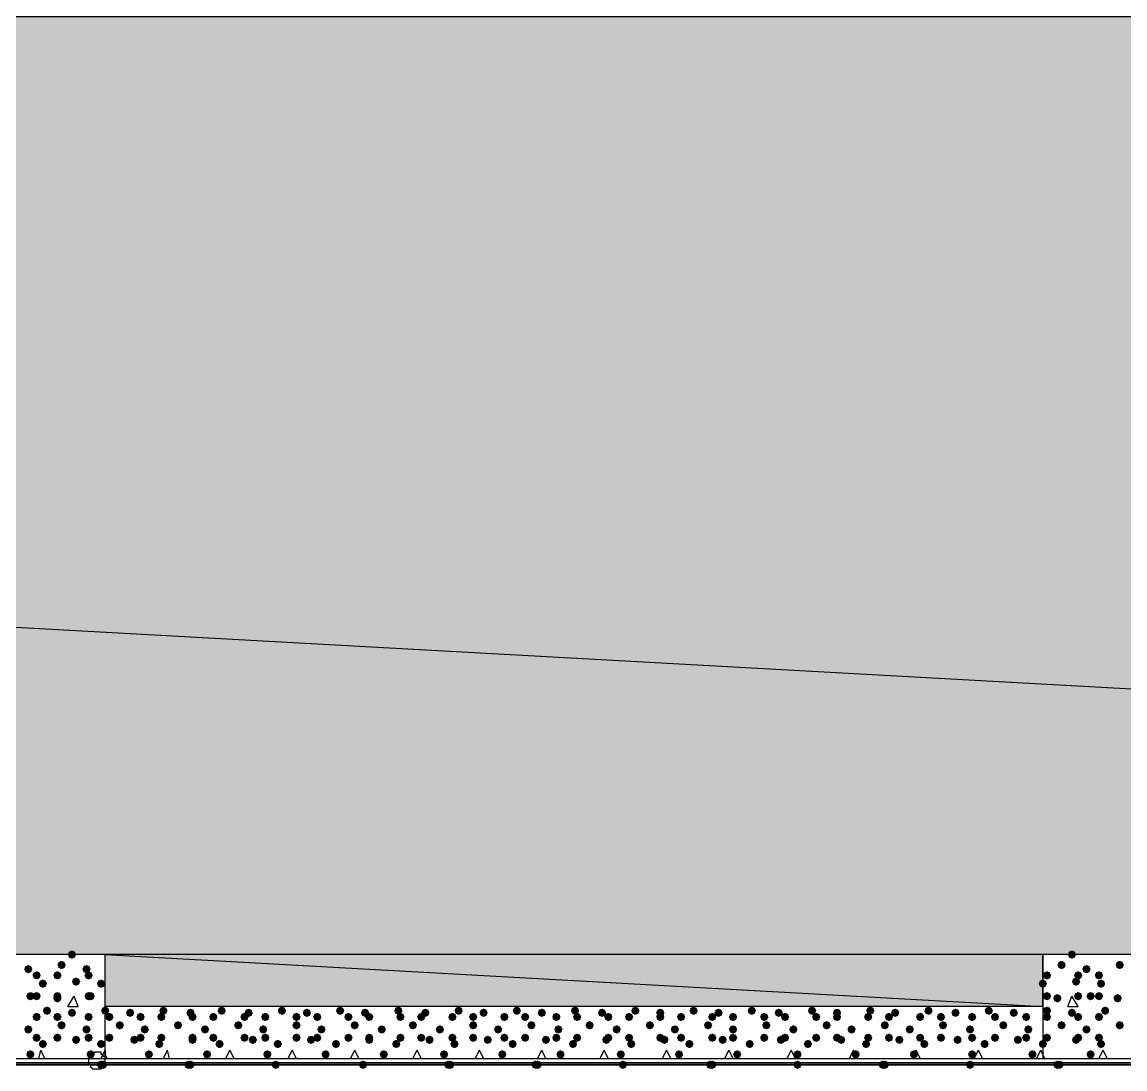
# Model space of a CAD drawing. Header units: millimetres. Extents: x 0 to 420, y 0 to 297.
# Drawn here: x 265.09 to 287.55, y 84.33 to 105.64 of the extents above; entities that cross this region are included whole.
import ezdxf

# ---------------------------------------------------------------- set-up
doc = ezdxf.new("R2010")
doc.units = ezdxf.units.MM
doc.layers.get('0').update_dxf_attribs({"linetype": 'CONTINUOUS'})

msp = doc.modelspace()

# ---------------------------------------------------------------- hatches: boundary and pattern name
at = {"true_color": 0x000008}
h = msp.add_hatch(color=0, dxfattribs=at)
h.paths.add_polyline_path([(385.826, 105.748667), (39.708667, 105.748667), (385.826, 86.656333)], flags=0)
h.paths.add_polyline_path([(39.708667, 105.748667), (385.826, 86.656333), (39.708667, 86.656333)], flags=0)
at = {"true_color": 0x000007}
for points in [[(266.192, 86.656333), (266.167129, 86.596537), (266.107333, 86.571667), (266.047537, 86.596537), (266.022667, 86.656333), (266.047537, 86.716129), (266.107333, 86.741), (266.167129, 86.716129)], [(286.554333, 86.656333), (286.529462, 86.596537), (286.469667, 86.571667), (286.409871, 86.596537), (286.385, 86.656333), (286.409871, 86.716129), (286.469667, 86.741), (286.529462, 86.716129)], [(265.980333, 86.444667), (265.955462, 86.384871), (265.895667, 86.36), (265.835871, 86.384871), (265.811, 86.444667), (265.835871, 86.504462), (265.895667, 86.529333), (265.955462, 86.504463)], [(286.342667, 86.444667), (286.317796, 86.384871), (286.258, 86.36), (286.198204, 86.384871), (286.173333, 86.444667), (286.198204, 86.504462), (286.258, 86.529333), (286.317796, 86.504463)], [(287.528, 86.444667), (287.503129, 86.384871), (287.443333, 86.36), (287.383537, 86.384871), (287.358667, 86.444667), (287.383537, 86.504462), (287.443333, 86.529333), (287.503129, 86.504463)], [(265.303, 86.36), (265.278129, 86.300204), (265.218333, 86.275333), (265.158537, 86.300204), (265.133667, 86.36), (265.158537, 86.419796), (265.218333, 86.444667), (265.278129, 86.419796)], [(265.472333, 86.233), (265.447462, 86.173204), (265.387667, 86.148333), (265.327871, 86.173204), (265.303, 86.233), (265.327871, 86.292796), (265.387667, 86.317667), (265.447462, 86.292796)], [(265.895667, 86.233), (265.870796, 86.173204), (265.811, 86.148333), (265.751204, 86.173204), (265.726333, 86.233), (265.751204, 86.292796), (265.811, 86.317667), (265.870796, 86.292796)], [(266.488333, 86.36), (266.463462, 86.300204), (266.403667, 86.275333), (266.343871, 86.300204), (266.319, 86.36), (266.343871, 86.419796), (266.403667, 86.444667), (266.463462, 86.419796)], [(266.530667, 86.233), (266.505796, 86.173204), (266.446, 86.148333), (266.386204, 86.173204), (266.361333, 86.233), (266.386204, 86.292796), (266.446, 86.317667), (266.505796, 86.292796)], [(286.046333, 86.233), (286.021462, 86.173204), (285.961667, 86.148333), (285.901871, 86.173204), (285.877, 86.233), (285.901871, 86.292796), (285.961667, 86.317667), (286.021462, 86.292796)], [(286.681333, 86.233), (286.656462, 86.173204), (286.596667, 86.148333), (286.536871, 86.173204), (286.512, 86.233), (286.536871, 86.292796), (286.596667, 86.317667), (286.656462, 86.292796)], [(286.850667, 86.36), (286.825796, 86.300204), (286.766, 86.275333), (286.706204, 86.300204), (286.681333, 86.36), (286.706204, 86.419796), (286.766, 86.444667), (286.825796, 86.419796)], [(287.104667, 86.233), (287.079796, 86.173204), (287.02, 86.148333), (286.960204, 86.173204), (286.935333, 86.233), (286.960204, 86.292796), (287.02, 86.317667), (287.079796, 86.292796)], [(265.599333, 86.063667), (265.574462, 86.003871), (265.514667, 85.979), (265.454871, 86.003871), (265.43, 86.063667), (265.454871, 86.123462), (265.514667, 86.148333), (265.574462, 86.123463)], [(266.276667, 86.106), (266.251796, 86.046204), (266.192, 86.021333), (266.132204, 86.046204), (266.107333, 86.106), (266.132204, 86.165796), (266.192, 86.190667), (266.251796, 86.165796)], [(266.784667, 86.063667), (266.759796, 86.003871), (266.7, 85.979), (266.640204, 86.003871), (266.615333, 86.063667), (266.640204, 86.123462), (266.7, 86.148333), (266.759796, 86.123463)], [(285.961667, 86.063667), (285.936796, 86.003871), (285.877, 85.979), (285.817204, 86.003871), (285.792333, 86.063667), (285.817204, 86.123462), (285.877, 86.148333), (285.936796, 86.123463)], [(286.639, 86.106), (286.614129, 86.046204), (286.554333, 86.021333), (286.494537, 86.046204), (286.469667, 86.106), (286.494537, 86.165796), (286.554333, 86.190667), (286.614129, 86.165796)], [(287.147, 86.063667), (287.122129, 86.003871), (287.062333, 85.979), (287.002538, 86.003871), (286.977667, 86.063667), (287.002537, 86.123462), (287.062333, 86.148333), (287.122129, 86.123463)], [(265.345333, 85.809667), (265.320462, 85.749871), (265.260667, 85.725), (265.200871, 85.749871), (265.176, 85.809667), (265.200871, 85.869462), (265.260667, 85.894333), (265.320462, 85.869463)], [(265.472333, 85.809667), (265.447462, 85.749871), (265.387667, 85.725), (265.327871, 85.749871), (265.303, 85.809667), (265.327871, 85.869462), (265.387667, 85.894333), (265.447462, 85.869463)], [(265.895667, 85.809667), (265.870796, 85.749871), (265.811, 85.725), (265.751204, 85.749871), (265.726333, 85.809667), (265.751204, 85.869462), (265.811, 85.894333), (265.870796, 85.869463)], [(265.895667, 85.767333), (265.870796, 85.707538), (265.811, 85.682667), (265.751204, 85.707538), (265.726333, 85.767333), (265.751204, 85.827129), (265.811, 85.852), (265.870796, 85.827129)], [(266.530667, 85.809667), (266.505796, 85.749871), (266.446, 85.725), (266.386204, 85.749871), (266.361333, 85.809667), (266.386204, 85.869462), (266.446, 85.894333), (266.505796, 85.869463)], [(266.573, 85.809667), (266.548129, 85.749871), (266.488333, 85.725), (266.428538, 85.749871), (266.403667, 85.809667), (266.428537, 85.869462), (266.488333, 85.894333), (266.548129, 85.869463)], [(286.046333, 85.809667), (286.021462, 85.749871), (285.961667, 85.725), (285.901871, 85.749871), (285.877, 85.809667), (285.901871, 85.869462), (285.961667, 85.894333), (286.021462, 85.869463)], [(286.258, 85.767333), (286.233129, 85.707538), (286.173333, 85.682667), (286.113538, 85.707538), (286.088667, 85.767333), (286.113537, 85.827129), (286.173333, 85.852), (286.233129, 85.827129)], [(286.681333, 85.809667), (286.656462, 85.749871), (286.596667, 85.725), (286.536871, 85.749871), (286.512, 85.809667), (286.536871, 85.869462), (286.596667, 85.894333), (286.656462, 85.869463)], [(286.935333, 85.809667), (286.910462, 85.749871), (286.850667, 85.725), (286.790871, 85.749871), (286.766, 85.809667), (286.790871, 85.869462), (286.850667, 85.894333), (286.910462, 85.869463)], [(287.104667, 85.809667), (287.079796, 85.749871), (287.02, 85.725), (286.960204, 85.749871), (286.935333, 85.809667), (286.960204, 85.869462), (287.02, 85.894333), (287.079796, 85.869463)], [(287.485667, 85.767333), (287.460796, 85.707538), (287.401, 85.682667), (287.341204, 85.707538), (287.316333, 85.767333), (287.341204, 85.827129), (287.401, 85.852), (287.460796, 85.827129)], [(265.684, 85.513333), (265.659129, 85.453537), (265.599333, 85.428667), (265.539538, 85.453537), (265.514667, 85.513333), (265.539537, 85.573129), (265.599333, 85.598), (265.659129, 85.573129)], [(266.869333, 85.513333), (266.844462, 85.453537), (266.784667, 85.428667), (266.724871, 85.453537), (266.7, 85.513333), (266.724871, 85.573129), (266.784667, 85.598), (266.844462, 85.573129)], [(286.046333, 85.513333), (286.021462, 85.453537), (285.961667, 85.428667), (285.901871, 85.453537), (285.877, 85.513333), (285.901871, 85.573129), (285.961667, 85.598), (286.021462, 85.573129)], [(287.231667, 85.513333), (287.206796, 85.453537), (287.147, 85.428667), (287.087204, 85.453537), (287.062333, 85.513333), (287.087204, 85.573129), (287.147, 85.598), (287.206796, 85.573129)], [(265.472333, 85.386333), (265.447462, 85.326537), (265.387667, 85.301667), (265.327871, 85.326537), (265.303, 85.386333), (265.327871, 85.446129), (265.387667, 85.471), (265.447462, 85.446129)], [(265.895667, 85.386333), (265.870796, 85.326537), (265.811, 85.301667), (265.751204, 85.326537), (265.726333, 85.386333), (265.751204, 85.446129), (265.811, 85.471), (265.870796, 85.446129)], [(266.192, 85.471), (266.167129, 85.411204), (266.107333, 85.386333), (266.047537, 85.411204), (266.022667, 85.471), (266.047537, 85.530796), (266.107333, 85.555667), (266.167129, 85.530796)], [(266.530667, 85.386333), (266.505796, 85.326537), (266.446, 85.301667), (266.386204, 85.326537), (266.361333, 85.386333), (266.386204, 85.446129), (266.446, 85.471), (266.505796, 85.446129)], [(286.046333, 85.386333), (286.021462, 85.326537), (285.961667, 85.301667), (285.901871, 85.326537), (285.877, 85.386333), (285.901871, 85.446129), (285.961667, 85.471), (286.021462, 85.446129)], [(286.554333, 85.471), (286.529462, 85.411204), (286.469667, 85.386333), (286.409871, 85.411204), (286.385, 85.471), (286.409871, 85.530796), (286.469667, 85.555667), (286.529462, 85.530796)], [(286.681333, 85.386333), (286.656462, 85.326537), (286.596667, 85.301667), (286.536871, 85.326537), (286.512, 85.386333), (286.536871, 85.446129), (286.596667, 85.471), (286.656462, 85.446129)], [(287.104667, 85.386333), (287.079796, 85.326537), (287.02, 85.301667), (286.960204, 85.326537), (286.935333, 85.386333), (286.960204, 85.446129), (287.02, 85.471), (287.079796, 85.446129)], [(265.303, 85.132333), (265.278129, 85.072538), (265.218333, 85.047667), (265.158537, 85.072538), (265.133667, 85.132333), (265.158537, 85.192129), (265.218333, 85.217), (265.278129, 85.192129)], [(265.980333, 85.217), (265.955462, 85.157204), (265.895667, 85.132333), (265.835871, 85.157204), (265.811, 85.217), (265.835871, 85.276796), (265.895667, 85.301667), (265.955462, 85.276796)], [(266.488333, 85.132333), (266.463462, 85.072538), (266.403667, 85.047667), (266.343871, 85.072538), (266.319, 85.132333), (266.343871, 85.192129), (266.403667, 85.217), (266.463462, 85.192129)], [(286.342667, 85.217), (286.317796, 85.157204), (286.258, 85.132333), (286.198204, 85.157204), (286.173333, 85.217), (286.198204, 85.276796), (286.258, 85.301667), (286.317796, 85.276796)], [(286.850667, 85.132333), (286.825796, 85.072538), (286.766, 85.047667), (286.706204, 85.072538), (286.681333, 85.132333), (286.706204, 85.192129), (286.766, 85.217), (286.825796, 85.192129)], [(287.528, 85.217), (287.503129, 85.157204), (287.443333, 85.132333), (287.383537, 85.157204), (287.358667, 85.217), (287.383537, 85.276796), (287.443333, 85.301667), (287.503129, 85.276796)], [(265.472333, 84.963), (265.447462, 84.903204), (265.387667, 84.878333), (265.327871, 84.903204), (265.303, 84.963), (265.327871, 85.022796), (265.387667, 85.047667), (265.447462, 85.022796)], [(265.599333, 84.836), (265.574462, 84.776204), (265.514667, 84.751333), (265.454871, 84.776204), (265.43, 84.836), (265.454871, 84.895796), (265.514667, 84.920667), (265.574462, 84.895796)], [(265.895667, 84.963), (265.870796, 84.903204), (265.811, 84.878333), (265.751204, 84.903204), (265.726333, 84.963), (265.751204, 85.022796), (265.811, 85.047667), (265.870796, 85.022796)], [(266.276667, 84.920667), (266.251796, 84.860871), (266.192, 84.836), (266.132204, 84.860871), (266.107333, 84.920667), (266.132204, 84.980462), (266.192, 85.005333), (266.251796, 84.980463)], [(266.530667, 84.963), (266.505796, 84.903204), (266.446, 84.878333), (266.386204, 84.903204), (266.361333, 84.963), (266.386204, 85.022796), (266.446, 85.047667), (266.505796, 85.022796)], [(266.784667, 84.836), (266.759796, 84.776204), (266.7, 84.751333), (266.640204, 84.776204), (266.615333, 84.836), (266.640204, 84.895796), (266.7, 84.920667), (266.759796, 84.895796)], [(285.961667, 84.836), (285.936796, 84.776204), (285.877, 84.751333), (285.817204, 84.776204), (285.792333, 84.836), (285.817204, 84.895796), (285.877, 84.920667), (285.936796, 84.895796)], [(286.046333, 84.963), (286.021462, 84.903204), (285.961667, 84.878333), (285.901871, 84.903204), (285.877, 84.963), (285.901871, 85.022796), (285.961667, 85.047667), (286.021462, 85.022796)], [(286.639, 84.920667), (286.614129, 84.860871), (286.554333, 84.836), (286.494537, 84.860871), (286.469667, 84.920667), (286.494537, 84.980462), (286.554333, 85.005333), (286.614129, 84.980463)], [(286.681333, 84.963), (286.656462, 84.903204), (286.596667, 84.878333), (286.536871, 84.903204), (286.512, 84.963), (286.536871, 85.022796), (286.596667, 85.047667), (286.656462, 85.022796)], [(287.104667, 84.963), (287.079796, 84.903204), (287.02, 84.878333), (286.960204, 84.903204), (286.935333, 84.963), (286.960204, 85.022796), (287.02, 85.047667), (287.079796, 85.022796)], [(287.147, 84.836), (287.122129, 84.776204), (287.062333, 84.751333), (287.002538, 84.776204), (286.977667, 84.836), (287.002537, 84.895796), (287.062333, 84.920667), (287.122129, 84.895796)], [(265.345333, 84.624333), (265.320462, 84.564537), (265.260667, 84.539667), (265.200871, 84.564537), (265.176, 84.624333), (265.200871, 84.684129), (265.260667, 84.709), (265.320462, 84.684129)], [(266.573, 84.624333), (266.548129, 84.564537), (266.488333, 84.539667), (266.428538, 84.564537), (266.403667, 84.624333), (266.428537, 84.684129), (266.488333, 84.709), (266.548129, 84.684129)], [(286.935333, 84.624333), (286.910462, 84.564537), (286.850667, 84.539667), (286.790871, 84.564537), (286.766, 84.624333), (286.790871, 84.684129), (286.850667, 84.709), (286.910462, 84.684129)]]:
    msp.add_hatch(color=0, dxfattribs=at).paths.add_polyline_path(points, flags=0)
at = {"true_color": 0x000008}
h = msp.add_hatch(color=0, dxfattribs=at)
h.paths.add_polyline_path([(285.877, 86.656333), (266.784667, 86.656333), (285.877, 85.598)], flags=0)
h.paths.add_polyline_path([(266.784667, 86.656333), (285.877, 85.598), (266.784667, 85.598)], flags=0)
for points in [[(268.054667, 85.513333), (268.029796, 85.453537), (267.97, 85.428667), (267.910204, 85.453537), (267.885333, 85.513333), (267.910204, 85.573129), (267.97, 85.598), (268.029796, 85.573129)], [(269.24, 85.513333), (269.215129, 85.453537), (269.155333, 85.428667), (269.095537, 85.453537), (269.070667, 85.513333), (269.095537, 85.573129), (269.155333, 85.598), (269.215129, 85.573129)], [(270.467667, 85.513333), (270.442796, 85.453537), (270.383, 85.428667), (270.323204, 85.453537), (270.298333, 85.513333), (270.323204, 85.573129), (270.383, 85.598), (270.442796, 85.573129)], [(271.653, 85.513333), (271.628129, 85.453537), (271.568333, 85.428667), (271.508537, 85.453537), (271.483667, 85.513333), (271.508537, 85.573129), (271.568333, 85.598), (271.628129, 85.573129)], [(272.838333, 85.513333), (272.813463, 85.453537), (272.753667, 85.428667), (272.693871, 85.453537), (272.669, 85.513333), (272.693871, 85.573129), (272.753667, 85.598), (272.813462, 85.573129)], [(274.066, 85.513333), (274.041129, 85.453537), (273.981333, 85.428667), (273.921538, 85.453537), (273.896667, 85.513333), (273.921537, 85.573129), (273.981333, 85.598), (274.041129, 85.573129)], [(275.251333, 85.513333), (275.226462, 85.453537), (275.166667, 85.428667), (275.106871, 85.453537), (275.082, 85.513333), (275.106871, 85.573129), (275.166667, 85.598), (275.226462, 85.573129)], [(276.436667, 85.513333), (276.411796, 85.453537), (276.352, 85.428667), (276.292204, 85.453537), (276.267333, 85.513333), (276.292204, 85.573129), (276.352, 85.598), (276.411796, 85.573129)], [(277.664333, 85.513333), (277.639462, 85.453537), (277.579667, 85.428667), (277.519871, 85.453537), (277.495, 85.513333), (277.519871, 85.573129), (277.579667, 85.598), (277.639462, 85.573129)], [(278.849667, 85.513333), (278.824796, 85.453537), (278.765, 85.428667), (278.705204, 85.453537), (278.680333, 85.513333), (278.705204, 85.573129), (278.765, 85.598), (278.824796, 85.573129)], [(280.035, 85.513333), (280.010129, 85.453537), (279.950333, 85.428667), (279.890538, 85.453537), (279.865667, 85.513333), (279.890537, 85.573129), (279.950333, 85.598), (280.010129, 85.573129)], [(281.262667, 85.513333), (281.237796, 85.453537), (281.178, 85.428667), (281.118204, 85.453537), (281.093333, 85.513333), (281.118204, 85.573129), (281.178, 85.598), (281.237796, 85.573129)], [(282.448, 85.513333), (282.423129, 85.453537), (282.363333, 85.428667), (282.303538, 85.453537), (282.278667, 85.513333), (282.303537, 85.573129), (282.363333, 85.598), (282.423129, 85.573129)], [(283.633333, 85.513333), (283.608462, 85.453537), (283.548667, 85.428667), (283.488871, 85.453537), (283.464, 85.513333), (283.488871, 85.573129), (283.548667, 85.598), (283.608462, 85.573129)], [(284.861, 85.513333), (284.836129, 85.453537), (284.776333, 85.428667), (284.716537, 85.453537), (284.691667, 85.513333), (284.716537, 85.573129), (284.776333, 85.598), (284.836129, 85.573129)], [(266.954, 85.386333), (266.929129, 85.326537), (266.869333, 85.301667), (266.809538, 85.326537), (266.784667, 85.386333), (266.809537, 85.446129), (266.869333, 85.471), (266.929129, 85.446129)], [(267.377333, 85.471), (267.352463, 85.411204), (267.292667, 85.386333), (267.232871, 85.411204), (267.208, 85.471), (267.232871, 85.530796), (267.292667, 85.555667), (267.352462, 85.530796)], [(267.589, 85.386333), (267.564129, 85.326537), (267.504333, 85.301667), (267.444538, 85.326537), (267.419667, 85.386333), (267.444537, 85.446129), (267.504333, 85.471), (267.564129, 85.446129)], [(268.012333, 85.386333), (267.987462, 85.326537), (267.927667, 85.301667), (267.867871, 85.326537), (267.843, 85.386333), (267.867871, 85.446129), (267.927667, 85.471), (267.987462, 85.446129)], [(268.605, 85.471), (268.580129, 85.411204), (268.520333, 85.386333), (268.460537, 85.411204), (268.435667, 85.471), (268.460537, 85.530796), (268.520333, 85.555667), (268.580129, 85.530796)], [(268.647333, 85.386333), (268.622462, 85.326537), (268.562667, 85.301667), (268.502871, 85.326537), (268.478, 85.386333), (268.502871, 85.446129), (268.562667, 85.471), (268.622462, 85.446129)], [(269.070667, 85.386333), (269.045796, 85.326537), (268.986, 85.301667), (268.926204, 85.326537), (268.901333, 85.386333), (268.926204, 85.446129), (268.986, 85.471), (269.045796, 85.446129)], [(269.705667, 85.386333), (269.680796, 85.326537), (269.621, 85.301667), (269.561204, 85.326537), (269.536333, 85.386333), (269.561204, 85.446129), (269.621, 85.471), (269.680796, 85.446129)], [(269.790333, 85.471), (269.765463, 85.411204), (269.705667, 85.386333), (269.645871, 85.411204), (269.621, 85.471), (269.645871, 85.530796), (269.705667, 85.555667), (269.765462, 85.530796)], [(270.129, 85.386333), (270.104129, 85.326537), (270.044333, 85.301667), (269.984537, 85.326537), (269.959667, 85.386333), (269.984537, 85.446129), (270.044333, 85.471), (270.104129, 85.446129)], [(270.764, 85.386333), (270.739129, 85.326537), (270.679333, 85.301667), (270.619537, 85.326537), (270.594667, 85.386333), (270.619537, 85.446129), (270.679333, 85.471), (270.739129, 85.446129)], [(270.975667, 85.471), (270.950796, 85.411204), (270.891, 85.386333), (270.831204, 85.411204), (270.806333, 85.471), (270.831204, 85.530796), (270.891, 85.555667), (270.950796, 85.530796)], [(271.187333, 85.386333), (271.162462, 85.326537), (271.102667, 85.301667), (271.042871, 85.326537), (271.018, 85.386333), (271.042871, 85.446129), (271.102667, 85.471), (271.162462, 85.446129)], [(271.822333, 85.386333), (271.797462, 85.326537), (271.737667, 85.301667), (271.677871, 85.326537), (271.653, 85.386333), (271.677871, 85.446129), (271.737667, 85.471), (271.797462, 85.446129)], [(272.161, 85.471), (272.136129, 85.411204), (272.076333, 85.386333), (272.016538, 85.411204), (271.991667, 85.471), (272.016537, 85.530796), (272.076333, 85.555667), (272.136129, 85.530796)], [(272.245667, 85.386333), (272.220796, 85.326537), (272.161, 85.301667), (272.101204, 85.326537), (272.076333, 85.386333), (272.101204, 85.446129), (272.161, 85.471), (272.220796, 85.446129)], [(272.880667, 85.386333), (272.855796, 85.326537), (272.796, 85.301667), (272.736204, 85.326537), (272.711333, 85.386333), (272.736204, 85.446129), (272.796, 85.471), (272.855796, 85.446129)], [(273.304, 85.386333), (273.279129, 85.326537), (273.219333, 85.301667), (273.159538, 85.326537), (273.134667, 85.386333), (273.159537, 85.446129), (273.219333, 85.471), (273.279129, 85.446129)], [(273.388667, 85.471), (273.363796, 85.411204), (273.304, 85.386333), (273.244204, 85.411204), (273.219333, 85.471), (273.244204, 85.530796), (273.304, 85.555667), (273.363796, 85.530796)], [(273.939, 85.386333), (273.914129, 85.326537), (273.854333, 85.301667), (273.794538, 85.326537), (273.769667, 85.386333), (273.794537, 85.446129), (273.854333, 85.471), (273.914129, 85.446129)], [(274.362333, 85.386333), (274.337463, 85.326537), (274.277667, 85.301667), (274.217871, 85.326537), (274.193, 85.386333), (274.217871, 85.446129), (274.277667, 85.471), (274.337462, 85.446129)], [(274.574, 85.471), (274.549129, 85.411204), (274.489333, 85.386333), (274.429538, 85.411204), (274.404667, 85.471), (274.429537, 85.530796), (274.489333, 85.555667), (274.549129, 85.530796)], [(274.997333, 85.386333), (274.972463, 85.326537), (274.912667, 85.301667), (274.852871, 85.326537), (274.828, 85.386333), (274.852871, 85.446129), (274.912667, 85.471), (274.972462, 85.446129)], [(275.420667, 85.386333), (275.395796, 85.326537), (275.336, 85.301667), (275.276204, 85.326537), (275.251333, 85.386333), (275.276204, 85.446129), (275.336, 85.471), (275.395796, 85.446129)], [(275.759333, 85.471), (275.734462, 85.411204), (275.674667, 85.386333), (275.614871, 85.411204), (275.59, 85.471), (275.614871, 85.530796), (275.674667, 85.555667), (275.734462, 85.530796)], [(276.055667, 85.386333), (276.030796, 85.326537), (275.971, 85.301667), (275.911204, 85.326537), (275.886333, 85.386333), (275.911204, 85.446129), (275.971, 85.471), (276.030796, 85.446129)], [(276.479, 85.386333), (276.454129, 85.326537), (276.394333, 85.301667), (276.334538, 85.326537), (276.309667, 85.386333), (276.334537, 85.446129), (276.394333, 85.471), (276.454129, 85.446129)], [(276.987, 85.471), (276.962129, 85.411204), (276.902333, 85.386333), (276.842538, 85.411204), (276.817667, 85.471), (276.842537, 85.530796), (276.902333, 85.555667), (276.962129, 85.530796)], [(277.114, 85.386333), (277.089129, 85.326537), (277.029333, 85.301667), (276.969538, 85.326537), (276.944667, 85.386333), (276.969537, 85.446129), (277.029333, 85.471), (277.089129, 85.446129)], [(277.537333, 85.386333), (277.512462, 85.326537), (277.452667, 85.301667), (277.392871, 85.326537), (277.368, 85.386333), (277.392871, 85.446129), (277.452667, 85.471), (277.512462, 85.446129)], [(278.172333, 85.471), (278.147462, 85.411204), (278.087667, 85.386333), (278.027871, 85.411204), (278.003, 85.471), (278.027871, 85.530796), (278.087667, 85.555667), (278.147462, 85.530796)], [(278.172333, 85.386333), (278.147462, 85.326537), (278.087667, 85.301667), (278.027871, 85.326537), (278.003, 85.386333), (278.027871, 85.446129), (278.087667, 85.471), (278.147462, 85.446129)], [(278.595667, 85.386333), (278.570796, 85.326537), (278.511, 85.301667), (278.451204, 85.326537), (278.426333, 85.386333), (278.451204, 85.446129), (278.511, 85.471), (278.570796, 85.446129)], [(279.230667, 85.386333), (279.205796, 85.326537), (279.146, 85.301667), (279.086204, 85.326537), (279.061333, 85.386333), (279.086204, 85.446129), (279.146, 85.471), (279.205796, 85.446129)], [(279.357667, 85.471), (279.332796, 85.411204), (279.273, 85.386333), (279.213204, 85.411204), (279.188333, 85.471), (279.213204, 85.530796), (279.273, 85.555667), (279.332796, 85.530796)], [(279.654, 85.386333), (279.629129, 85.326537), (279.569333, 85.301667), (279.509537, 85.326537), (279.484667, 85.386333), (279.509537, 85.446129), (279.569333, 85.471), (279.629129, 85.446129)], [(280.289, 85.386333), (280.264129, 85.326537), (280.204333, 85.301667), (280.144538, 85.326537), (280.119667, 85.386333), (280.144537, 85.446129), (280.204333, 85.471), (280.264129, 85.446129)], [(280.585333, 85.471), (280.560462, 85.411204), (280.500667, 85.386333), (280.440871, 85.411204), (280.416, 85.471), (280.440871, 85.530796), (280.500667, 85.555667), (280.560462, 85.530796)], [(280.712333, 85.386333), (280.687462, 85.326537), (280.627667, 85.301667), (280.567871, 85.326537), (280.543, 85.386333), (280.567871, 85.446129), (280.627667, 85.471), (280.687462, 85.446129)], [(281.347333, 85.386333), (281.322462, 85.326537), (281.262667, 85.301667), (281.202871, 85.326537), (281.178, 85.386333), (281.202871, 85.446129), (281.262667, 85.471), (281.322462, 85.446129)], [(281.770667, 85.471), (281.745796, 85.411204), (281.686, 85.386333), (281.626204, 85.411204), (281.601333, 85.471), (281.626204, 85.530796), (281.686, 85.555667), (281.745796, 85.530796)], [(281.770667, 85.386333), (281.745796, 85.326537), (281.686, 85.301667), (281.626204, 85.326537), (281.601333, 85.386333), (281.626204, 85.446129), (281.686, 85.471), (281.745796, 85.446129)], [(282.405667, 85.386333), (282.380796, 85.326537), (282.321, 85.301667), (282.261204, 85.326537), (282.236333, 85.386333), (282.261204, 85.446129), (282.321, 85.471), (282.380796, 85.446129)], [(282.829, 85.386333), (282.804129, 85.326537), (282.744333, 85.301667), (282.684538, 85.326537), (282.659667, 85.386333), (282.684537, 85.446129), (282.744333, 85.471), (282.804129, 85.446129)], [(282.956, 85.471), (282.931129, 85.411204), (282.871333, 85.386333), (282.811537, 85.411204), (282.786667, 85.471), (282.811537, 85.530796), (282.871333, 85.555667), (282.931129, 85.530796)], [(283.464, 85.386333), (283.439129, 85.326537), (283.379333, 85.301667), (283.319538, 85.326537), (283.294667, 85.386333), (283.319537, 85.446129), (283.379333, 85.471), (283.439129, 85.446129)], [(283.887333, 85.386333), (283.862462, 85.326537), (283.802667, 85.301667), (283.742871, 85.326537), (283.718, 85.386333), (283.742871, 85.446129), (283.802667, 85.471), (283.862462, 85.446129)], [(284.183667, 85.471), (284.158796, 85.411204), (284.099, 85.386333), (284.039204, 85.411204), (284.014333, 85.471), (284.039204, 85.530796), (284.099, 85.555667), (284.158796, 85.530796)], [(284.522333, 85.386333), (284.497462, 85.326537), (284.437667, 85.301667), (284.377871, 85.326537), (284.353, 85.386333), (284.377871, 85.446129), (284.437667, 85.471), (284.497462, 85.446129)], [(284.988, 85.386333), (284.963129, 85.326537), (284.903333, 85.301667), (284.843538, 85.326537), (284.818667, 85.386333), (284.843537, 85.446129), (284.903333, 85.471), (284.963129, 85.446129)], [(285.369, 85.471), (285.344129, 85.411204), (285.284333, 85.386333), (285.224538, 85.411204), (285.199667, 85.471), (285.224537, 85.530796), (285.284333, 85.555667), (285.344129, 85.530796)], [(285.623, 85.386333), (285.598129, 85.326537), (285.538333, 85.301667), (285.478538, 85.326537), (285.453667, 85.386333), (285.478537, 85.446129), (285.538333, 85.471), (285.598129, 85.446129)], [(267.165667, 85.217), (267.140796, 85.157204), (267.081, 85.132333), (267.021204, 85.157204), (266.996333, 85.217), (267.021204, 85.276796), (267.081, 85.301667), (267.140796, 85.276796)], [(267.673667, 85.132333), (267.648796, 85.072538), (267.589, 85.047667), (267.529204, 85.072538), (267.504333, 85.132333), (267.529204, 85.192129), (267.589, 85.217), (267.648796, 85.192129)], [(268.351, 85.217), (268.326129, 85.157204), (268.266333, 85.132333), (268.206538, 85.157204), (268.181667, 85.217), (268.206537, 85.276796), (268.266333, 85.301667), (268.326129, 85.276796)], [(268.901333, 85.132333), (268.876463, 85.072538), (268.816667, 85.047667), (268.756871, 85.072538), (268.732, 85.132333), (268.756871, 85.192129), (268.816667, 85.217), (268.876462, 85.192129)], [(269.578667, 85.217), (269.553796, 85.157204), (269.494, 85.132333), (269.434204, 85.157204), (269.409333, 85.217), (269.434204, 85.276796), (269.494, 85.301667), (269.553796, 85.276796)], [(270.086667, 85.132333), (270.061796, 85.072538), (270.002, 85.047667), (269.942204, 85.072538), (269.917333, 85.132333), (269.942204, 85.192129), (270.002, 85.217), (270.061796, 85.192129)], [(270.764, 85.217), (270.739129, 85.157204), (270.679333, 85.132333), (270.619537, 85.157204), (270.594667, 85.217), (270.619537, 85.276796), (270.679333, 85.301667), (270.739129, 85.276796)], [(271.272, 85.132333), (271.247129, 85.072538), (271.187333, 85.047667), (271.127538, 85.072538), (271.102667, 85.132333), (271.127537, 85.192129), (271.187333, 85.217), (271.247129, 85.192129)], [(271.949333, 85.217), (271.924463, 85.157204), (271.864667, 85.132333), (271.804871, 85.157204), (271.78, 85.217), (271.804871, 85.276796), (271.864667, 85.301667), (271.924462, 85.276796)], [(272.499667, 85.132333), (272.474796, 85.072538), (272.415, 85.047667), (272.355204, 85.072538), (272.330333, 85.132333), (272.355204, 85.192129), (272.415, 85.217), (272.474796, 85.192129)], [(273.134667, 85.217), (273.109796, 85.157204), (273.05, 85.132333), (272.990204, 85.157204), (272.965333, 85.217), (272.990204, 85.276796), (273.05, 85.301667), (273.109796, 85.276796)], [(273.685, 85.132333), (273.660129, 85.072538), (273.600333, 85.047667), (273.540538, 85.072538), (273.515667, 85.132333), (273.540537, 85.192129), (273.600333, 85.217), (273.660129, 85.192129)], [(274.362333, 85.217), (274.337463, 85.157204), (274.277667, 85.132333), (274.217871, 85.157204), (274.193, 85.217), (274.217871, 85.276796), (274.277667, 85.301667), (274.337462, 85.276796)], [(274.870333, 85.132333), (274.845462, 85.072538), (274.785667, 85.047667), (274.725871, 85.072538), (274.701, 85.132333), (274.725871, 85.192129), (274.785667, 85.217), (274.845462, 85.192129)], [(275.547667, 85.217), (275.522796, 85.157204), (275.463, 85.132333), (275.403204, 85.157204), (275.378333, 85.217), (275.403204, 85.276796), (275.463, 85.301667), (275.522796, 85.276796)], [(276.098, 85.132333), (276.073129, 85.072538), (276.013333, 85.047667), (275.953538, 85.072538), (275.928667, 85.132333), (275.953537, 85.192129), (276.013333, 85.217), (276.073129, 85.192129)], [(276.733, 85.217), (276.708129, 85.157204), (276.648333, 85.132333), (276.588538, 85.157204), (276.563667, 85.217), (276.588537, 85.276796), (276.648333, 85.301667), (276.708129, 85.276796)], [(277.283333, 85.132333), (277.258462, 85.072538), (277.198667, 85.047667), (277.138871, 85.072538), (277.114, 85.132333), (277.138871, 85.192129), (277.198667, 85.217), (277.258462, 85.192129)], [(277.960667, 85.217), (277.935796, 85.157204), (277.876, 85.132333), (277.816204, 85.157204), (277.791333, 85.217), (277.816204, 85.276796), (277.876, 85.301667), (277.935796, 85.276796)], [(278.468667, 85.132333), (278.443796, 85.072538), (278.384, 85.047667), (278.324204, 85.072538), (278.299333, 85.132333), (278.324204, 85.192129), (278.384, 85.217), (278.443796, 85.192129)], [(279.146, 85.217), (279.121129, 85.157204), (279.061333, 85.132333), (279.001537, 85.157204), (278.976667, 85.217), (279.001537, 85.276796), (279.061333, 85.301667), (279.121129, 85.276796)], [(279.654, 85.132333), (279.629129, 85.072538), (279.569333, 85.047667), (279.509537, 85.072538), (279.484667, 85.132333), (279.509537, 85.192129), (279.569333, 85.217), (279.629129, 85.192129)], [(280.331333, 85.217), (280.306462, 85.157204), (280.246667, 85.132333), (280.186871, 85.157204), (280.162, 85.217), (280.186871, 85.276796), (280.246667, 85.301667), (280.306462, 85.276796)], [(280.881667, 85.132333), (280.856796, 85.072538), (280.797, 85.047667), (280.737204, 85.072538), (280.712333, 85.132333), (280.737204, 85.192129), (280.797, 85.217), (280.856796, 85.192129)], [(281.559, 85.217), (281.534129, 85.157204), (281.474333, 85.132333), (281.414538, 85.157204), (281.389667, 85.217), (281.414537, 85.276796), (281.474333, 85.301667), (281.534129, 85.276796)], [(282.067, 85.132333), (282.042129, 85.072538), (281.982333, 85.047667), (281.922538, 85.072538), (281.897667, 85.132333), (281.922537, 85.192129), (281.982333, 85.217), (282.042129, 85.192129)], [(282.744333, 85.217), (282.719462, 85.157204), (282.659667, 85.132333), (282.599871, 85.157204), (282.575, 85.217), (282.599871, 85.276796), (282.659667, 85.301667), (282.719462, 85.276796)], [(283.252333, 85.132333), (283.227463, 85.072538), (283.167667, 85.047667), (283.107871, 85.072538), (283.083, 85.132333), (283.107871, 85.192129), (283.167667, 85.217), (283.227462, 85.192129)], [(283.929667, 85.217), (283.904796, 85.157204), (283.845, 85.132333), (283.785204, 85.157204), (283.760333, 85.217), (283.785204, 85.276796), (283.845, 85.301667), (283.904796, 85.276796)], [(284.48, 85.132333), (284.455129, 85.072538), (284.395333, 85.047667), (284.335537, 85.072538), (284.310667, 85.132333), (284.335537, 85.192129), (284.395333, 85.217), (284.455129, 85.192129)], [(285.157333, 85.217), (285.132462, 85.157204), (285.072667, 85.132333), (285.012871, 85.157204), (284.988, 85.217), (285.012871, 85.276796), (285.072667, 85.301667), (285.132462, 85.276796)], [(285.665333, 85.132333), (285.640463, 85.072538), (285.580667, 85.047667), (285.520871, 85.072538), (285.496, 85.132333), (285.520871, 85.192129), (285.580667, 85.217), (285.640462, 85.192129)], [(266.954, 84.963), (266.929129, 84.903204), (266.869333, 84.878333), (266.809538, 84.903204), (266.784667, 84.963), (266.809537, 85.022796), (266.869333, 85.047667), (266.929129, 85.022796)], [(267.462, 84.920667), (267.437129, 84.860871), (267.377333, 84.836), (267.317537, 84.860871), (267.292667, 84.920667), (267.317537, 84.980462), (267.377333, 85.005333), (267.437129, 84.980463)], [(267.589, 84.963), (267.564129, 84.903204), (267.504333, 84.878333), (267.444538, 84.903204), (267.419667, 84.963), (267.444537, 85.022796), (267.504333, 85.047667), (267.564129, 85.022796)], [(267.97, 84.836), (267.945129, 84.776204), (267.885333, 84.751333), (267.825538, 84.776204), (267.800667, 84.836), (267.825537, 84.895796), (267.885333, 84.920667), (267.945129, 84.895796)], [(268.012333, 84.963), (267.987462, 84.903204), (267.927667, 84.878333), (267.867871, 84.903204), (267.843, 84.963), (267.867871, 85.022796), (267.927667, 85.047667), (267.987462, 85.022796)], [(268.647333, 84.963), (268.622462, 84.903204), (268.562667, 84.878333), (268.502871, 84.903204), (268.478, 84.963), (268.502871, 85.022796), (268.562667, 85.047667), (268.622462, 85.022796)], [(268.647333, 84.920667), (268.622462, 84.860871), (268.562667, 84.836), (268.502871, 84.860871), (268.478, 84.920667), (268.502871, 84.980462), (268.562667, 85.005333), (268.622462, 84.980463)], [(269.070667, 84.963), (269.045796, 84.903204), (268.986, 84.878333), (268.926204, 84.903204), (268.901333, 84.963), (268.926204, 85.022796), (268.986, 85.047667), (269.045796, 85.022796)], [(269.197667, 84.836), (269.172796, 84.776204), (269.113, 84.751333), (269.053204, 84.776204), (269.028333, 84.836), (269.053204, 84.895796), (269.113, 84.920667), (269.172796, 84.895796)], [(269.705667, 84.963), (269.680796, 84.903204), (269.621, 84.878333), (269.561204, 84.903204), (269.536333, 84.963), (269.561204, 85.022796), (269.621, 85.047667), (269.680796, 85.022796)], [(269.875, 84.920667), (269.850129, 84.860871), (269.790333, 84.836), (269.730537, 84.860871), (269.705667, 84.920667), (269.730537, 84.980462), (269.790333, 85.005333), (269.850129, 84.980463)], [(270.129, 84.963), (270.104129, 84.903204), (270.044333, 84.878333), (269.984537, 84.903204), (269.959667, 84.963), (269.984537, 85.022796), (270.044333, 85.047667), (270.104129, 85.022796)], [(270.383, 84.836), (270.358129, 84.776204), (270.298333, 84.751333), (270.238538, 84.776204), (270.213667, 84.836), (270.238537, 84.895796), (270.298333, 84.920667), (270.358129, 84.895796)], [(270.764, 84.963), (270.739129, 84.903204), (270.679333, 84.878333), (270.619537, 84.903204), (270.594667, 84.963), (270.619537, 85.022796), (270.679333, 85.047667), (270.739129, 85.022796)], [(271.060333, 84.920667), (271.035462, 84.860871), (270.975667, 84.836), (270.915871, 84.860871), (270.891, 84.920667), (270.915871, 84.980462), (270.975667, 85.005333), (271.035462, 84.980463)], [(271.187333, 84.963), (271.162462, 84.903204), (271.102667, 84.878333), (271.042871, 84.903204), (271.018, 84.963), (271.042871, 85.022796), (271.102667, 85.047667), (271.162462, 85.022796)], [(271.568333, 84.836), (271.543463, 84.776204), (271.483667, 84.751333), (271.423871, 84.776204), (271.399, 84.836), (271.423871, 84.895796), (271.483667, 84.920667), (271.543462, 84.895796)], [(271.822333, 84.963), (271.797462, 84.903204), (271.737667, 84.878333), (271.677871, 84.903204), (271.653, 84.963), (271.677871, 85.022796), (271.737667, 85.047667), (271.797462, 85.022796)], [(272.245667, 84.963), (272.220796, 84.903204), (272.161, 84.878333), (272.101204, 84.903204), (272.076333, 84.963), (272.101204, 85.022796), (272.161, 85.047667), (272.220796, 85.022796)], [(272.245667, 84.920667), (272.220796, 84.860871), (272.161, 84.836), (272.101204, 84.860871), (272.076333, 84.920667), (272.101204, 84.980462), (272.161, 85.005333), (272.220796, 84.980463)], [(272.796, 84.836), (272.771129, 84.776204), (272.711333, 84.751333), (272.651538, 84.776204), (272.626667, 84.836), (272.651537, 84.895796), (272.711333, 84.920667), (272.771129, 84.895796)], [(272.880667, 84.963), (272.855796, 84.903204), (272.796, 84.878333), (272.736204, 84.903204), (272.711333, 84.963), (272.736204, 85.022796), (272.796, 85.047667), (272.855796, 85.022796)], [(273.304, 84.963), (273.279129, 84.903204), (273.219333, 84.878333), (273.159538, 84.903204), (273.134667, 84.963), (273.159537, 85.022796), (273.219333, 85.047667), (273.279129, 85.022796)], [(273.473333, 84.920667), (273.448463, 84.860871), (273.388667, 84.836), (273.328871, 84.860871), (273.304, 84.920667), (273.328871, 84.980462), (273.388667, 85.005333), (273.448462, 84.980463)], [(273.939, 84.963), (273.914129, 84.903204), (273.854333, 84.878333), (273.794538, 84.903204), (273.769667, 84.963), (273.794537, 85.022796), (273.854333, 85.047667), (273.914129, 85.022796)], [(273.981333, 84.836), (273.956462, 84.776204), (273.896667, 84.751333), (273.836871, 84.776204), (273.812, 84.836), (273.836871, 84.895796), (273.896667, 84.920667), (273.956462, 84.895796)], [(274.362333, 84.963), (274.337463, 84.903204), (274.277667, 84.878333), (274.217871, 84.903204), (274.193, 84.963), (274.217871, 85.022796), (274.277667, 85.047667), (274.337462, 85.022796)], [(274.658667, 84.920667), (274.633796, 84.860871), (274.574, 84.836), (274.514204, 84.860871), (274.489333, 84.920667), (274.514204, 84.980462), (274.574, 85.005333), (274.633796, 84.980463)], [(274.997333, 84.963), (274.972463, 84.903204), (274.912667, 84.878333), (274.852871, 84.903204), (274.828, 84.963), (274.852871, 85.022796), (274.912667, 85.047667), (274.972462, 85.022796)], [(275.166667, 84.836), (275.141796, 84.776204), (275.082, 84.751333), (275.022204, 84.776204), (274.997333, 84.836), (275.022204, 84.895796), (275.082, 84.920667), (275.141796, 84.895796)], [(275.420667, 84.963), (275.395796, 84.903204), (275.336, 84.878333), (275.276204, 84.903204), (275.251333, 84.963), (275.276204, 85.022796), (275.336, 85.047667), (275.395796, 85.022796)], [(275.844, 84.920667), (275.819129, 84.860871), (275.759333, 84.836), (275.699538, 84.860871), (275.674667, 84.920667), (275.699537, 84.980462), (275.759333, 85.005333), (275.819129, 84.980463)], [(276.055667, 84.963), (276.030796, 84.903204), (275.971, 84.878333), (275.911204, 84.903204), (275.886333, 84.963), (275.911204, 85.022796), (275.971, 85.047667), (276.030796, 85.022796)], [(276.394333, 84.836), (276.369462, 84.776204), (276.309667, 84.751333), (276.249871, 84.776204), (276.225, 84.836), (276.249871, 84.895796), (276.309667, 84.920667), (276.369462, 84.895796)], [(276.479, 84.963), (276.454129, 84.903204), (276.394333, 84.878333), (276.334538, 84.903204), (276.309667, 84.963), (276.334537, 85.022796), (276.394333, 85.047667), (276.454129, 85.022796)], [(277.071667, 84.920667), (277.046796, 84.860871), (276.987, 84.836), (276.927204, 84.860871), (276.902333, 84.920667), (276.927204, 84.980462), (276.987, 85.005333), (277.046796, 84.980463)], [(277.114, 84.963), (277.089129, 84.903204), (277.029333, 84.878333), (276.969538, 84.903204), (276.944667, 84.963), (276.969537, 85.022796), (277.029333, 85.047667), (277.089129, 85.022796)], [(277.537333, 84.963), (277.512462, 84.903204), (277.452667, 84.878333), (277.392871, 84.903204), (277.368, 84.963), (277.392871, 85.022796), (277.452667, 85.047667), (277.512462, 85.022796)], [(277.579667, 84.836), (277.554796, 84.776204), (277.495, 84.751333), (277.435204, 84.776204), (277.410333, 84.836), (277.435204, 84.895796), (277.495, 84.920667), (277.554796, 84.895796)], [(278.172333, 84.963), (278.147462, 84.903204), (278.087667, 84.878333), (278.027871, 84.903204), (278.003, 84.963), (278.027871, 85.022796), (278.087667, 85.047667), (278.147462, 85.022796)], [(278.257, 84.920667), (278.232129, 84.860871), (278.172333, 84.836), (278.112538, 84.860871), (278.087667, 84.920667), (278.112537, 84.980462), (278.172333, 85.005333), (278.232129, 84.980463)], [(278.595667, 84.963), (278.570796, 84.903204), (278.511, 84.878333), (278.451204, 84.903204), (278.426333, 84.963), (278.451204, 85.022796), (278.511, 85.047667), (278.570796, 85.022796)], [(278.765, 84.836), (278.740129, 84.776204), (278.680333, 84.751333), (278.620538, 84.776204), (278.595667, 84.836), (278.620537, 84.895796), (278.680333, 84.920667), (278.740129, 84.895796)], [(279.230667, 84.963), (279.205796, 84.903204), (279.146, 84.878333), (279.086204, 84.903204), (279.061333, 84.963), (279.086204, 85.022796), (279.146, 85.047667), (279.205796, 85.022796)], [(279.442333, 84.920667), (279.417462, 84.860871), (279.357667, 84.836), (279.297871, 84.860871), (279.273, 84.920667), (279.297871, 84.980462), (279.357667, 85.005333), (279.417462, 84.980463)], [(279.654, 84.963), (279.629129, 84.903204), (279.569333, 84.878333), (279.509537, 84.903204), (279.484667, 84.963), (279.509537, 85.022796), (279.569333, 85.047667), (279.629129, 85.022796)], [(279.992667, 84.836), (279.967796, 84.776204), (279.908, 84.751333), (279.848204, 84.776204), (279.823333, 84.836), (279.848204, 84.895796), (279.908, 84.920667), (279.967796, 84.895796)], [(280.289, 84.963), (280.264129, 84.903204), (280.204333, 84.878333), (280.144538, 84.903204), (280.119667, 84.963), (280.144537, 85.022796), (280.204333, 85.047667), (280.264129, 85.022796)], [(280.627667, 84.920667), (280.602796, 84.860871), (280.543, 84.836), (280.483204, 84.860871), (280.458333, 84.920667), (280.483204, 84.980462), (280.543, 85.005333), (280.602796, 84.980463)], [(280.712333, 84.963), (280.687462, 84.903204), (280.627667, 84.878333), (280.567871, 84.903204), (280.543, 84.963), (280.567871, 85.022796), (280.627667, 85.047667), (280.687462, 85.022796)], [(281.178, 84.836), (281.153129, 84.776204), (281.093333, 84.751333), (281.033537, 84.776204), (281.008667, 84.836), (281.033537, 84.895796), (281.093333, 84.920667), (281.153129, 84.895796)], [(281.347333, 84.963), (281.322462, 84.903204), (281.262667, 84.878333), (281.202871, 84.903204), (281.178, 84.963), (281.202871, 85.022796), (281.262667, 85.047667), (281.322462, 85.022796)], [(281.770667, 84.963), (281.745796, 84.903204), (281.686, 84.878333), (281.626204, 84.903204), (281.601333, 84.963), (281.626204, 85.022796), (281.686, 85.047667), (281.745796, 85.022796)], [(281.855333, 84.920667), (281.830462, 84.860871), (281.770667, 84.836), (281.710871, 84.860871), (281.686, 84.920667), (281.710871, 84.980462), (281.770667, 85.005333), (281.830462, 84.980463)], [(282.363333, 84.836), (282.338462, 84.776204), (282.278667, 84.751333), (282.218871, 84.776204), (282.194, 84.836), (282.218871, 84.895796), (282.278667, 84.920667), (282.338462, 84.895796)], [(282.405667, 84.963), (282.380796, 84.903204), (282.321, 84.878333), (282.261204, 84.903204), (282.236333, 84.963), (282.261204, 85.022796), (282.321, 85.047667), (282.380796, 85.022796)], [(282.829, 84.963), (282.804129, 84.903204), (282.744333, 84.878333), (282.684538, 84.903204), (282.659667, 84.963), (282.684537, 85.022796), (282.744333, 85.047667), (282.804129, 85.022796)], [(283.040667, 84.920667), (283.015796, 84.860871), (282.956, 84.836), (282.896204, 84.860871), (282.871333, 84.920667), (282.896204, 84.980462), (282.956, 85.005333), (283.015796, 84.980463)], [(283.464, 84.963), (283.439129, 84.903204), (283.379333, 84.878333), (283.319538, 84.903204), (283.294667, 84.963), (283.319537, 85.022796), (283.379333, 85.047667), (283.439129, 85.022796)], [(283.548667, 84.836), (283.523796, 84.776204), (283.464, 84.751333), (283.404204, 84.776204), (283.379333, 84.836), (283.404204, 84.895796), (283.464, 84.920667), (283.523796, 84.895796)], [(283.887333, 84.963), (283.862462, 84.903204), (283.802667, 84.878333), (283.742871, 84.903204), (283.718, 84.963), (283.742871, 85.022796), (283.802667, 85.047667), (283.862462, 85.022796)], [(284.226, 84.920667), (284.201129, 84.860871), (284.141333, 84.836), (284.081537, 84.860871), (284.056667, 84.920667), (284.081537, 84.980462), (284.141333, 85.005333), (284.201129, 84.980463)], [(284.522333, 84.963), (284.497462, 84.903204), (284.437667, 84.878333), (284.377871, 84.903204), (284.353, 84.963), (284.377871, 85.022796), (284.437667, 85.047667), (284.497462, 85.022796)], [(284.776333, 84.836), (284.751463, 84.776204), (284.691667, 84.751333), (284.631871, 84.776204), (284.607, 84.836), (284.631871, 84.895796), (284.691667, 84.920667), (284.751462, 84.895796)], [(284.988, 84.963), (284.963129, 84.903204), (284.903333, 84.878333), (284.843538, 84.903204), (284.818667, 84.963), (284.843537, 85.022796), (284.903333, 85.047667), (284.963129, 85.022796)], [(285.453667, 84.920667), (285.428796, 84.860871), (285.369, 84.836), (285.309204, 84.860871), (285.284333, 84.920667), (285.309204, 84.980462), (285.369, 85.005333), (285.428796, 84.980463)], [(285.623, 84.963), (285.598129, 84.903204), (285.538333, 84.878333), (285.478538, 84.903204), (285.453667, 84.963), (285.478537, 85.022796), (285.538333, 85.047667), (285.598129, 85.022796)], [(267.758333, 84.624333), (267.733462, 84.564537), (267.673667, 84.539667), (267.613871, 84.564537), (267.589, 84.624333), (267.613871, 84.684129), (267.673667, 84.709), (267.733462, 84.684129)], [(268.943667, 84.624333), (268.918796, 84.564537), (268.859, 84.539667), (268.799204, 84.564537), (268.774333, 84.624333), (268.799204, 84.684129), (268.859, 84.709), (268.918796, 84.684129)], [(270.171333, 84.624333), (270.146462, 84.564537), (270.086667, 84.539667), (270.026871, 84.564537), (270.002, 84.624333), (270.026871, 84.684129), (270.086667, 84.709), (270.146462, 84.684129)], [(271.356667, 84.624333), (271.331796, 84.564537), (271.272, 84.539667), (271.212204, 84.564537), (271.187333, 84.624333), (271.212204, 84.684129), (271.272, 84.709), (271.331796, 84.684129)], [(272.542, 84.624333), (272.517129, 84.564537), (272.457333, 84.539667), (272.397538, 84.564537), (272.372667, 84.624333), (272.397537, 84.684129), (272.457333, 84.709), (272.517129, 84.684129)], [(273.769667, 84.624333), (273.744796, 84.564537), (273.685, 84.539667), (273.625204, 84.564537), (273.600333, 84.624333), (273.625204, 84.684129), (273.685, 84.709), (273.744796, 84.684129)], [(274.955, 84.624333), (274.930129, 84.564537), (274.870333, 84.539667), (274.810538, 84.564537), (274.785667, 84.624333), (274.810537, 84.684129), (274.870333, 84.709), (274.930129, 84.684129)], [(276.140333, 84.624333), (276.115463, 84.564537), (276.055667, 84.539667), (275.995871, 84.564537), (275.971, 84.624333), (275.995871, 84.684129), (276.055667, 84.709), (276.115462, 84.684129)], [(277.368, 84.624333), (277.343129, 84.564537), (277.283333, 84.539667), (277.223538, 84.564537), (277.198667, 84.624333), (277.223537, 84.684129), (277.283333, 84.709), (277.343129, 84.684129)], [(278.553333, 84.624333), (278.528462, 84.564537), (278.468667, 84.539667), (278.408871, 84.564537), (278.384, 84.624333), (278.408871, 84.684129), (278.468667, 84.709), (278.528462, 84.684129)], [(279.738667, 84.624333), (279.713796, 84.564537), (279.654, 84.539667), (279.594204, 84.564537), (279.569333, 84.624333), (279.594204, 84.684129), (279.654, 84.709), (279.713796, 84.684129)], [(280.966333, 84.624333), (280.941462, 84.564537), (280.881667, 84.539667), (280.821871, 84.564537), (280.797, 84.624333), (280.821871, 84.684129), (280.881667, 84.709), (280.941462, 84.684129)], [(282.151667, 84.624333), (282.126796, 84.564537), (282.067, 84.539667), (282.007204, 84.564537), (281.982333, 84.624333), (282.007204, 84.684129), (282.067, 84.709), (282.126796, 84.684129)], [(283.337, 84.624333), (283.312129, 84.564537), (283.252333, 84.539667), (283.192538, 84.564537), (283.167667, 84.624333), (283.192537, 84.684129), (283.252333, 84.709), (283.312129, 84.684129)], [(284.522333, 84.624333), (284.497462, 84.564537), (284.437667, 84.539667), (284.377871, 84.564537), (284.353, 84.624333), (284.377871, 84.684129), (284.437667, 84.709), (284.497462, 84.684129)], [(285.75, 84.624333), (285.725129, 84.564537), (285.665333, 84.539667), (285.605537, 84.564537), (285.580667, 84.624333), (285.605537, 84.684129), (285.665333, 84.709), (285.725129, 84.684129)]]:
    msp.add_hatch(color=0, dxfattribs=at).paths.add_polyline_path(points, flags=0)
at = {"true_color": 0x000007}
h = msp.add_hatch(color=0, dxfattribs=at)
h.paths.add_polyline_path([(386.969, 84.455), (38.565667, 84.455), (386.969, 84.412667)], flags=0)
h.paths.add_polyline_path([(38.565667, 84.455), (386.969, 84.412667), (38.565667, 84.412667)], flags=0)
at = {"true_color": 0x0000fe}
for points in [[(266.784667, 84.412667), (266.759796, 84.352871), (266.7, 84.328), (266.640204, 84.352871), (266.615333, 84.412667), (266.640204, 84.472462), (266.7, 84.497333), (266.759796, 84.472463)], [(266.827, 84.412667), (266.802129, 84.352871), (266.742333, 84.328), (266.682537, 84.352871), (266.657667, 84.412667), (266.682537, 84.472462), (266.742333, 84.497333), (266.802129, 84.472463)], [(268.562667, 84.412667), (268.537796, 84.352871), (268.478, 84.328), (268.418204, 84.352871), (268.393333, 84.412667), (268.418204, 84.472462), (268.478, 84.497333), (268.537796, 84.472463)], [(268.605, 84.412667), (268.580129, 84.352871), (268.520333, 84.328), (268.460537, 84.352871), (268.435667, 84.412667), (268.460537, 84.472462), (268.520333, 84.497333), (268.580129, 84.472463)], [(270.340667, 84.412667), (270.315796, 84.352871), (270.256, 84.328), (270.196204, 84.352871), (270.171333, 84.412667), (270.196204, 84.472462), (270.256, 84.497333), (270.315796, 84.472463)], [(270.340667, 84.412667), (270.315796, 84.352871), (270.256, 84.328), (270.196204, 84.352871), (270.171333, 84.412667), (270.196204, 84.472462), (270.256, 84.497333), (270.315796, 84.472463)], [(272.118667, 84.412667), (272.093796, 84.352871), (272.034, 84.328), (271.974204, 84.352871), (271.949333, 84.412667), (271.974204, 84.472462), (272.034, 84.497333), (272.093796, 84.472463)], [(272.118667, 84.412667), (272.093796, 84.352871), (272.034, 84.328), (271.974204, 84.352871), (271.949333, 84.412667), (271.974204, 84.472462), (272.034, 84.497333), (272.093796, 84.472463)], [(273.854333, 84.412667), (273.829462, 84.352871), (273.769667, 84.328), (273.709871, 84.352871), (273.685, 84.412667), (273.709871, 84.472462), (273.769667, 84.497333), (273.829462, 84.472463)], [(273.896667, 84.412667), (273.871796, 84.352871), (273.812, 84.328), (273.752204, 84.352871), (273.727333, 84.412667), (273.752204, 84.472462), (273.812, 84.497333), (273.871796, 84.472463)], [(275.632333, 84.412667), (275.607463, 84.352871), (275.547667, 84.328), (275.487871, 84.352871), (275.463, 84.412667), (275.487871, 84.472462), (275.547667, 84.497333), (275.607462, 84.472463)], [(275.674667, 84.412667), (275.649796, 84.352871), (275.59, 84.328), (275.530204, 84.352871), (275.505333, 84.412667), (275.530204, 84.472462), (275.59, 84.497333), (275.649796, 84.472463)], [(277.410333, 84.412667), (277.385463, 84.352871), (277.325667, 84.328), (277.265871, 84.352871), (277.241, 84.412667), (277.265871, 84.472462), (277.325667, 84.497333), (277.385462, 84.472463)], [(277.410333, 84.412667), (277.385463, 84.352871), (277.325667, 84.328), (277.265871, 84.352871), (277.241, 84.412667), (277.265871, 84.472462), (277.325667, 84.497333), (277.385462, 84.472463)], [(279.188333, 84.412667), (279.163462, 84.352871), (279.103667, 84.328), (279.043871, 84.352871), (279.019, 84.412667), (279.043871, 84.472462), (279.103667, 84.497333), (279.163462, 84.472463)], [(279.230667, 84.412667), (279.205796, 84.352871), (279.146, 84.328), (279.086204, 84.352871), (279.061333, 84.412667), (279.086204, 84.472462), (279.146, 84.497333), (279.205796, 84.472463)], [(280.966333, 84.412667), (280.941462, 84.352871), (280.881667, 84.328), (280.821871, 84.352871), (280.797, 84.412667), (280.821871, 84.472462), (280.881667, 84.497333), (280.941462, 84.472463)], [(280.966333, 84.412667), (280.941462, 84.352871), (280.881667, 84.328), (280.821871, 84.352871), (280.797, 84.412667), (280.821871, 84.472462), (280.881667, 84.497333), (280.941462, 84.472463)], [(282.702, 84.412667), (282.677129, 84.352871), (282.617333, 84.328), (282.557538, 84.352871), (282.532667, 84.412667), (282.557537, 84.472462), (282.617333, 84.497333), (282.677129, 84.472463)], [(282.744333, 84.412667), (282.719462, 84.352871), (282.659667, 84.328), (282.599871, 84.352871), (282.575, 84.412667), (282.599871, 84.472462), (282.659667, 84.497333), (282.719462, 84.472463)], [(284.48, 84.412667), (284.455129, 84.352871), (284.395333, 84.328), (284.335537, 84.352871), (284.310667, 84.412667), (284.335537, 84.472462), (284.395333, 84.497333), (284.455129, 84.472463)], [(284.48, 84.412667), (284.455129, 84.352871), (284.395333, 84.328), (284.335537, 84.352871), (284.310667, 84.412667), (284.335537, 84.472462), (284.395333, 84.497333), (284.455129, 84.472463)], [(286.258, 84.412667), (286.233129, 84.352871), (286.173333, 84.328), (286.113538, 84.352871), (286.088667, 84.412667), (286.113537, 84.472462), (286.173333, 84.497333), (286.233129, 84.472463)], [(286.300333, 84.412667), (286.275463, 84.352871), (286.215667, 84.328), (286.155871, 84.352871), (286.131, 84.412667), (286.155871, 84.472462), (286.215667, 84.497333), (286.275462, 84.472463)]]:
    msp.add_hatch(color=0, dxfattribs=at).paths.add_polyline_path(points, flags=0)

# ---------------------------------------------------------------- linework, layer by layer
at = {"color": 0, "true_color": 0x000008}
for points in [[(385.826, 105.748667), (39.708667, 105.748667), (385.826, 86.656333)], [(39.708667, 105.748667), (385.826, 86.656333), (39.708667, 86.656333)], [(285.877, 86.656333), (266.784667, 86.656333), (285.877, 85.598)], [(266.784667, 86.656333), (285.877, 85.598), (266.784667, 85.598)]]:
    msp.add_lwpolyline(points, close=True, dxfattribs=at)
at = {"color": 0, "true_color": 0x000007}
for points in [[(264.668, 86.656333), (264.668, 84.539667), (266.784667, 84.539667), (266.784667, 86.656333)], [(285.877, 86.656333), (285.877, 84.539667), (287.993667, 84.539667), (287.993667, 86.656333)], [(266.784667, 84.497333), (266.784667, 84.539667), (266.784667, 84.582), (266.742333, 84.582), (266.742333, 84.624333), (266.7, 84.624333), (266.7, 84.666667), (266.657667, 84.666667), (266.615333, 84.666667), (266.573, 84.666667), (266.530667, 84.624333), (266.488333, 84.624333), (266.488333, 84.582), (266.446, 84.539667), (266.446, 84.497333), (266.446, 84.455), (266.488333, 84.412667), (266.488333, 84.370333), (266.530667, 84.328), (266.573, 84.328), (266.615333, 84.328), (266.657667, 84.328), (266.7, 84.328), (266.742333, 84.370333), (266.784667, 84.412667), (266.784667, 84.455)], [(386.969, 84.455), (38.565667, 84.455), (386.969, 84.412667)], [(38.565667, 84.455), (386.969, 84.412667), (38.565667, 84.412667)]]:
    msp.add_lwpolyline(points, close=True, dxfattribs=at)
for points in [[(266.022667, 85.598), (266.149667, 85.809667)], [(266.234333, 85.598), (266.149667, 85.809667)], [(286.385, 85.598), (286.469667, 85.809667)], [(286.596667, 85.598), (286.469667, 85.809667)], [(266.022667, 85.598), (266.234333, 85.598)], [(285.877, 85.598), (266.784667, 85.598)], [(286.385, 85.598), (286.596667, 85.598)], [(265.43, 84.539667), (265.472333, 84.709)], [(265.557, 84.539667), (265.472333, 84.709)], [(266.7, 84.539667), (266.784667, 84.709), (266.784667, 84.624333)], [(287.02, 84.539667), (287.104667, 84.709)], [(287.189333, 84.539667), (287.104667, 84.709)], [(386.969, 84.455), (38.565667, 84.455)], [(266.784667, 84.539667), (285.877, 84.539667)], [(285.919333, 84.539667), (285.877, 84.624333)], [(387.053667, 84.412667), (38.481, 84.412667)], [(387.011333, 84.412667), (38.523333, 84.412667), (387.011333, 84.412667), (38.523333, 84.412667)], [(38.523333, 84.412667), (387.011333, 84.412667), (38.523333, 84.412667), (387.011333, 84.412667)], [(387.011333, 84.412667), (38.523333, 84.412667)], [(38.523333, 84.412667), (38.565667, 84.412667), (386.969, 84.412667), (387.011333, 84.412667)]]:
    msp.add_lwpolyline(points, dxfattribs=at)
at = {"color": 0, "true_color": 0x000008}
for points in [[(267.97, 84.539667), (268.054667, 84.709)], [(268.097, 84.539667), (268.054667, 84.709)], [(269.24, 84.539667), (269.324667, 84.709)], [(269.409333, 84.539667), (269.324667, 84.709)], [(270.51, 84.539667), (270.594667, 84.709)], [(270.679333, 84.539667), (270.594667, 84.709)], [(271.78, 84.539667), (271.864667, 84.709)], [(271.949333, 84.539667), (271.864667, 84.709)], [(273.05, 84.539667), (273.134667, 84.709)], [(273.219333, 84.539667), (273.134667, 84.709)], [(274.32, 84.539667), (274.404667, 84.709)], [(274.489333, 84.539667), (274.404667, 84.709)], [(275.59, 84.539667), (275.674667, 84.709)], [(275.759333, 84.539667), (275.674667, 84.709)], [(276.86, 84.539667), (276.944667, 84.709)], [(277.029333, 84.539667), (276.944667, 84.709)], [(278.13, 84.539667), (278.214667, 84.709)], [(278.299333, 84.539667), (278.214667, 84.709)], [(279.4, 84.539667), (279.484667, 84.709)], [(279.569333, 84.539667), (279.484667, 84.709)], [(280.67, 84.539667), (280.754667, 84.709)], [(280.839333, 84.539667), (280.754667, 84.709)], [(281.94, 84.539667), (282.024667, 84.709)], [(282.109333, 84.539667), (282.024667, 84.709)], [(283.21, 84.539667), (283.294667, 84.709)], [(283.379333, 84.539667), (283.294667, 84.709)], [(284.48, 84.539667), (284.564667, 84.709)], [(284.649333, 84.539667), (284.564667, 84.709)], [(285.75, 84.539667), (285.834667, 84.709)], [(285.877, 84.624333), (285.834667, 84.709)], [(266.827, 84.539667), (266.784667, 84.624333)]]:
    msp.add_lwpolyline(points, dxfattribs=at)

doc.saveas('drawing.dxf')
